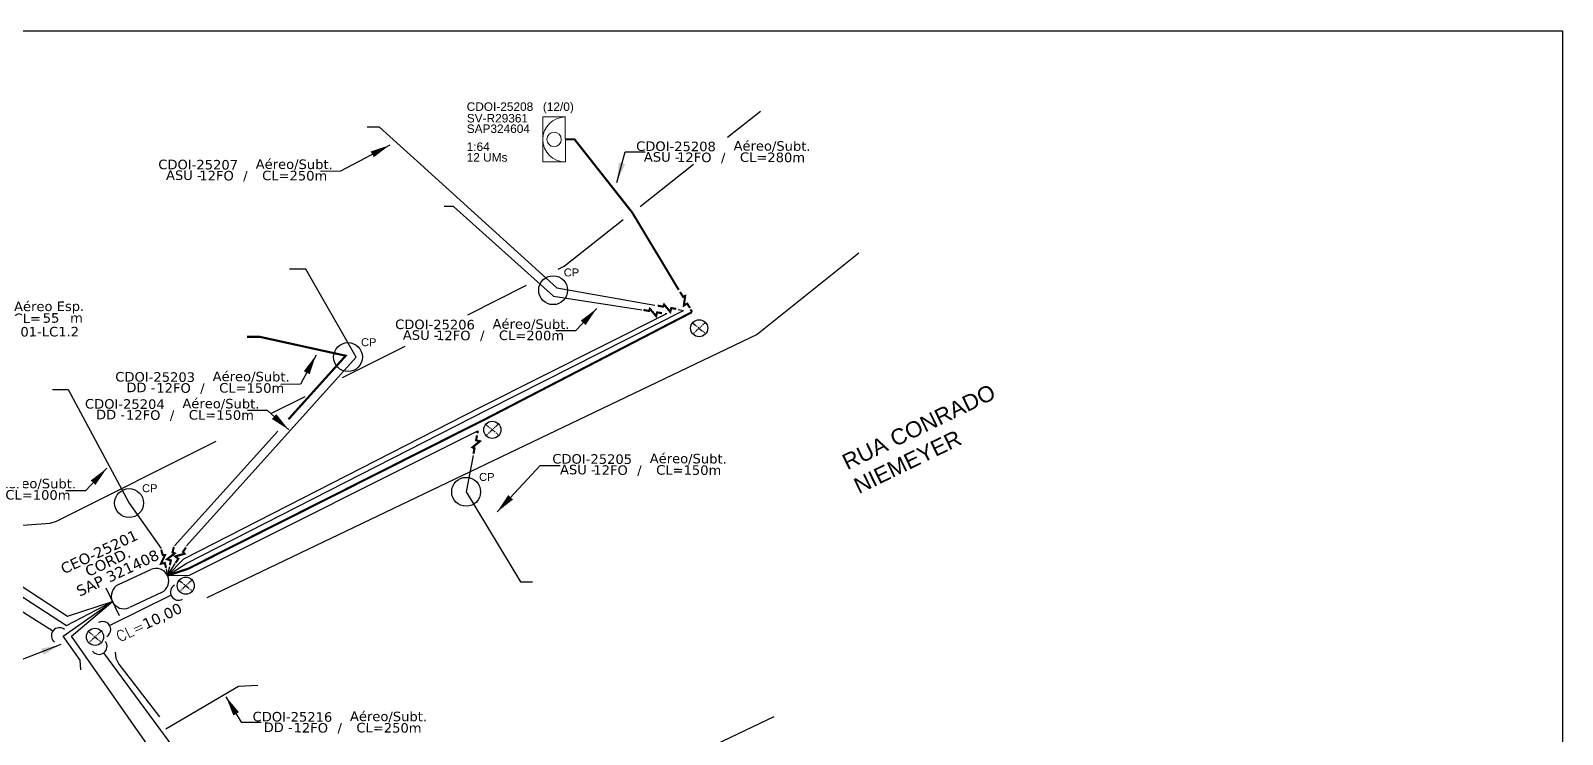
# Model space of a CAD drawing. Extents: x -89 to 749, y 705 to 1299.
# Drawn here: x 47.6 to 278.8, y 884.7 to 990.9 of the extents above; entities that cross this region are included whole.
import ezdxf
from ezdxf.enums import TextEntityAlignment as Align

# ---------------------------------------------------------------- set-up
doc = ezdxf.new("R2010")
doc.units = 0
doc.linetypes.add('PHANTOM2', pattern=[1.25, 0.625, -0.125, 0.125, -0.125, 0.125, -0.125])
for name, color, linetype in [('10.4-Postes', 1, 'Continuous'), ('20.4-CEOS', 1, 'Continuous'), ('20.5-CEO', 1, 'Continuous'), ('CAP a instalar', 1, 'Continuous'), ('label_cabos', 7, 'Continuous'), ('Legenda', 1, 'Continuous'), ('locais', 7, 'Continuous'), ('locais legendas', 7, 'Continuous'), ('QUADRA', 7, 'Continuous'), ('Subida Lateral', 5, 'Continuous')]:
    doc.layers.add(name, color=color, linetype=linetype)
for name, color, linetype, lineweight in [('20.1-CDO_INTERIOR', 1, 'Continuous', 0), ('20.6-CORDOALHA_SUPORTE', 7, 'Continuous', 25), ('CORDOALHA_SUPORTE', 7, 'Continuous', 25), ('Segmento Logradouro Texto', 7, 'Continuous', 0)]:
    doc.layers.add(name, color=color, linetype=linetype, lineweight=lineweight)
doc.layers.add('EXTRA', color=50, linetype='Continuous', plot=False)
doc.styles.add('ARIAL', font='arial.ttf')
doc.styles.add('DIGICADE', font='arial.ttf')
doc.styles.add('ROMANS', font='romans')
doc.styles.add('siredit', font='verdana.ttf')
doc.styles.get("Standard").update_dxf_attribs({"font": 'arial.ttf'})
doc.linetypes.add('FENCELINE1', pattern='A,0.25,-0.1,[133,ltypeshp.shx,S=0.1,R=0,X=-0.1,Y=0],-0.1,1', length=1.45)
doc.dimstyles.new('CC', dxfattribs={"dimtxt": 1, "dimasz": 2, "dimexe": 0.18, "dimexo": 0.0625, "dimgap": 0.09, "dimtad": 0, "dimdec": 0, "dimrnd": 1, "dimzin": 0, "dimdsep": 46, "dimtxsty": 'siredit', "dimblk": 'NONE', "dimcen": 0, "dimse1": 1, "dimse2": 1, "dimsd1": 1, "dimsd2": 1, "dimclrt": 7, "dimadec": 0, "dimazin": 0, "dimtfac": 1, "dimtdec": 0, "dimtofl": 0, "dimtmove": 0, "dimatfit": 3, "dimfxl": 0, "dimtolj": 1, "dimtzin": 0, "dimarcsym": 0})

# ---------------------------------------------------------------- blocks, each defined once
blk = doc.blocks.new('LEGENDA DOS CABOS')
at = {"layer": 'EXTRA', "color": 0, "style": 'siredit'}
for tag, p in [('ID', (4.6, 0.97)), ('XX', (9.03, 0.97))]:
    blk.add_attdef(tag, text='', height=0.48, rotation=359.69, dxfattribs=at).set_placement(p, align=Align.MIDDLE_CENTER)
at = {"layer": 'Legenda', "color": 0, "style": 'siredit'}
for tag, p in [('TIPO_CABO', (1.31, 0)), ('CABO', (4.69, -0.05)), ('/', (6.81, -0.05)), ('METROS', (10.03, -0.05))]:
    blk.add_attdef(tag, text='', height=0.8, rotation=359.69, dxfattribs=at).set_placement(p, align=Align.MIDDLE_CENTER)
blk = doc.blocks.new('Inst CORD ALUMINIO 4.8 MM 3F(sem recursos)')
at = {"color": 0, "lineweight": 0, "style": 'ROMANS'}
blk.add_attdef('FID', (-19.18, -2.21), '', height=1, dxfattribs=at)
blk.add_attdef('LANCE', text='', height=1, dxfattribs=at).set_placement((-0.54, -2.21), align=Align.RIGHT)
at = {"color": 0, "lineweight": 0, "style": 'ROMANS', "flags": 3}
for tag, p in [('FATOR', (-5.2, -4.44)), ('ID_ATIVIDADE', (-5.2, -6.67))]:
    blk.add_attdef(tag, p, '', height=1, dxfattribs=at)
at = {"layer": 'label_cabos', "color": 0, "style": 'siredit'}
blk.add_attdef('QTDE', (-0.54, -2.21), '', height=1, rotation=359.69, dxfattribs=at)
blk = doc.blocks.new('_None')
blk = doc.blocks.new('Inst CB ESP CFOA-SM-ASU-120-S-12')
at = {"layer": 'label_cabos', "color": 0, "style": 'siredit'}
for tag, flags, p in [('ID_ATIVIDADE', 3, (1.31, 2.67)), ('FATOR', 1, (11.56, 2.55))]:
    blk.add_attdef(tag, text='', height=1, rotation=359.69, dxfattribs=dict(at, flags=flags)).set_placement(p, align=Align.MIDDLE_CENTER)
for tag, p in [('DESTINO_CABO', (3.13, 1.26)), ('TIPO_CABO', (13.11, 1.24)), ('TIPO_CABO', (1.26, 0)), ('CABO', (4.69, -0.05)), ('/', (7.71, -0.05)), ('LANCE', (10.81, 0)), ('UND', (15.96, 0)), ('FID', (13.15, -1.41))]:
    blk.add_attdef(tag, text='', height=1, rotation=359.69, dxfattribs=at).set_placement(p, align=Align.MIDDLE_CENTER)
blk.add_attdef('QTDE', (12.43, -0.47), '', height=1, rotation=359.69, dxfattribs=at)

msp = doc.modelspace()

# ---------------------------------------------------------------- linework, layer by layer
msp.add_lwpolyline([(-63.53, 990.92), (278.82, 990.92), (278.82, 720.69), (-63.53, 720.69)], close=True)
at = {"layer": '10.4-Postes', "color": 1, "linetype": 'PHANTOM2'}
for points in [[(147.52, 946.83), (149.52, 945.21)], [(149.46, 946.9), (147.57, 945.15)], [(116.29, 931.51), (118.29, 929.88)], [(118.23, 931.57), (116.34, 929.82)], [(70.02, 907.98), (72.02, 906.35)], [(71.96, 908.04), (70.07, 906.29)], [(56.32, 900.26), (58.32, 898.63)], [(58.26, 900.32), (56.37, 898.57)]]:
    msp.add_lwpolyline(points, dxfattribs=at)
at = {"layer": '10.4-Postes', "color": 1}
for centre in [(148.52, 946.02), (117.29, 930.69), (71.02, 907.17), (57.32, 899.45)]:
    msp.add_circle(centre, 1.29, dxfattribs=at)
at = {"layer": '20.1-CDO_INTERIOR', "color": 10, "lineweight": 18}
msp.add_lwpolyline([(124.92, 971.11), (124.91, 977.91), (128.31, 977.91), (128.32, 971.11)], close=True, dxfattribs=at)
msp.add_circle((126.62, 974.51), 1.09, dxfattribs=at)
msp.add_arc((128.32, 974.51), 3.4, 90.0276, 270.0276, dxfattribs=at)
at = {"layer": '20.5-CEO', "color": 5}
for p, q in [((60.87, 907.33), (65.73, 909.62)), ((67.36, 906.15), (62.5, 903.86))]:
    msp.add_line(p, q, dxfattribs=at)
msp.add_lwpolyline([(58.97, 906.87), (60.94, 902.69)], dxfattribs=at)
for centre, start, end in [((66.54, 907.88), 295.2065, 115.2065), ((61.68, 905.6), 115.2065, 295.2065)]:
    msp.add_arc(centre, 1.91, start, end, dxfattribs=at)
at = {"layer": 'CAP a instalar', "color": 8, "ltscale": 50}
for points in [[(106.48, 970.72), (100.25, 976.35), (98.41, 976.37)], [(127.05, 952.11), (106.48, 970.72)], [(126.54, 950.85), (111.43, 964.37), (110.03, 964.37)], [(71.13, 913.2), (96.72, 941.66), (89.14, 954.92), (86.68, 954.91)], [(126.54, 950.85), (139.87, 948.8)], [(127.05, 952.11), (141.83, 949.48)], [(68.28, 908.7), (71.1, 910.52), (116.63, 933.74), (146.15, 948.71)], [(68.28, 908.7), (70.74, 911.24), (115.4, 934.06), (143.66, 948.22)], [(143.38, 948.26), (143.66, 948.22)], [(145.33, 948.86), (146.15, 948.71)], [(50.89, 936.77), (53.26, 936.77), (62.46, 919.64), (67.29, 912.8)], [(68.28, 908.7), (71.58, 908.76), (115.11, 930.55)], [(69.33, 913.19), (84.9, 930.48)], [(114.39, 926.8), (113.34, 921.34), (121.56, 907.74), (123.36, 907.74)], [(68.28, 908.7), (68.09, 909.72)], [(68.28, 908.7), (69.41, 910.51)], [(68.28, 908.7), (68.62, 910.09)], [(81.91, 892.11), (78.97, 891.97), (67.99, 885.54)]]:
    msp.add_lwpolyline(points, dxfattribs=at)
at = {"layer": 'CAP a instalar', "color": 10, "linetype": 'FENCELINE1', "ltscale": 5, "const_width": 0.32}
for points in [[(128.32, 974.51), (129.71, 974.51), (138.41, 963.48), (145.43, 951.82)], [(68.28, 908.7), (71.4, 909.74), (116.56, 932.47), (147.45, 948.46)], [(147.2, 948.87), (147.45, 948.46)]]:
    msp.add_lwpolyline(points, dxfattribs=at)
at = {"layer": 'CAP a instalar', "color": 8, "ltscale": 50, "const_width": 0.32}
msp.add_lwpolyline([(86.52, 932.28), (95.16, 941.87), (82.21, 944.72), (80.28, 944.72)], dxfattribs=at)
at = {"layer": 'CAP a instalar', "color": 8, "linetype": 'FENCELINE1', "ltscale": 50, "const_width": 0.32}
for points in [[(115.11, 930.55), (115.04, 930.18)], [(71.13, 913.2), (71.13, 913.2)]]:
    msp.add_lwpolyline(points, dxfattribs=at)
at = {"layer": 'CAP a instalar', "color": 7, "ltscale": 50}
for points in [[(18.37, 925.29), (53.14, 902.56), (59.95, 904.78)], [(16.46, 923.63), (17.37, 924.32), (53.01, 901.18), (59.95, 904.78)]]:
    msp.add_lwpolyline(points, dxfattribs=at)
at = {"layer": 'CAP a instalar', "color": 7, "linetype": 'FENCELINE1', "ltscale": 50}
msp.add_lwpolyline([(55.19, 894.48), (55.08, 895.94), (52.52, 899.56), (59.95, 904.78)], dxfattribs=at)
at = {"layer": 'CAP a instalar', "color": 5, "linetype": 'FENCELINE1', "ltscale": 5}
for points in [[(53.76, 899.55), (59.95, 904.78)], [(79.78, 862.37), (53.76, 899.55)]]:
    msp.add_lwpolyline(points, dxfattribs=at)
at = {"layer": 'CORDOALHA_SUPORTE'}
for points in [[(50.95, 900.3), (20.33, 919.66)], [(68.79, 905.72), (59.53, 901.17)], [(82.15, 865.13), (58.66, 897.05)]]:
    msp.add_lwpolyline(points, dxfattribs=at)
for points in [[(69.32, 907.25, 1), (70.54, 905.13)], [(59.08, 899.51, 1), (57.86, 901.62)], [(52.71, 900.57, 1), (51.18, 898.66)], [(56.95, 897.29, 1), (58.89, 898.76)]]:
    msp.add_lwpolyline(points, format="xyb", dxfattribs=at)
at = {"layer": 'locais', "color": 5, "linetype": 'Continuous'}
for centre in [(126.47, 951.76), (95.51, 941.67), (113.34, 921.34), (62.46, 919.64)]:
    msp.add_circle(centre, 2.18, dxfattribs=at)
at = {"layer": 'QUADRA', "color": 4}
for points in [[(152.8, 974.83), (157.8, 978.77)], [(139.6, 964.41), (147.67, 970.78)], [(127.25, 954.92), (128.14, 955.37), (137.06, 962.41)], [(172.64, 957.33), (157.27, 945.07), (74.19, 905.36)], [(113.61, 948.04), (122.47, 952.53)], [(94.7, 938.59), (104.12, 943.31)], [(83.84, 933.14), (89.02, 935.74)], [(40.82, 919.39), (41.39, 918.9), (45.7, 916.25), (50.56, 916.61), (51.5, 916.91), (75.59, 929)], [(60.34, 897.13), (60.45, 896.24), (60.93, 895.32), (67.07, 887.36)], [(114.29, 865.7), (159.82, 887.43)]]:
    msp.add_lwpolyline(points, dxfattribs=at)
at = {"layer": 'Subida Lateral', "color": 5, "const_width": 0.32}
for points in [[(147.13, 949.08), (146.72, 949.73), (146.21, 949.45), (146.4, 950.89), (146.08, 950.78), (145.63, 951.49)], [(142.91, 948.29), (142.16, 948.41), (142.02, 947.85), (141.08, 948.95), (140.95, 948.63), (140.11, 948.77)], [(145.05, 948.94), (144.3, 949.06), (144.16, 948.49), (143.22, 949.6), (143.09, 949.28), (142.25, 949.42)], [(114.98, 929.86), (114.84, 929.11), (115.41, 928.96), (114.29, 928.04), (114.6, 927.91), (114.45, 927.07)], [(68.05, 909.86), (67.85, 910.6), (67.27, 910.49), (67.88, 911.8), (67.54, 911.79), (67.31, 912.61)], [(68.61, 910.25), (68.76, 910.99), (68.2, 911.16), (69.34, 912.05), (69.03, 912.2), (69.21, 913.03)], [(69.46, 910.6), (69.89, 911.23), (69.43, 911.6), (70.83, 911.99), (70.59, 912.25), (71.06, 912.95)]]:
    msp.add_lwpolyline(points, dxfattribs=at)

# ---------------------------------------------------------------- block references
at = {"color": 0, "lineweight": 0}
ref = msp.add_blockref('Inst CORD ALUMINIO 4.8 MM 3F(sem recursos)', (64.22, 904.1), dxfattribs=dict(at, xscale=1.600000000001138, yscale=1.600000000001138, zscale=1.600000000001138, rotation=25.58256491923251))
ref.add_attrib('QTDE', '10,00', (64.97, 900.53), dxfattribs={"layer": '20.6-CORDOALHA_SUPORTE', "color": 0, "height": 1.6, "rotation": 25.2726, "style": 'siredit'})
ref.add_attrib('LANCE', 'CL=', dxfattribs={"layer": '20.6-CORDOALHA_SUPORTE', "color": 0, "lineweight": 0, "height": 1.6, "rotation": 25.5826, "style": 'ROMANS'}).set_placement((64.97, 900.53), align=Align.RIGHT)
at = {"layer": 'label_cabos', "color": 0, "lineweight": 0}
ref = msp.add_blockref('LEGENDA DOS CABOS', (138.91, 971.12), dxfattribs=dict(at, xscale=1.439999999999998, yscale=1.439999999999998, zscale=1.439999999999998))
ref.add_attrib('ID', 'CDOI-25208', dxfattribs={"color": 0, "height": 1.44, "rotation": 359.69, "style": 'siredit'}).set_placement((145.02, 973.47), align=Align.MIDDLE_CENTER)
ref.add_attrib('CABO', '12FO', dxfattribs={"color": 0, "height": 1.44, "rotation": 359.69, "style": 'siredit'}).set_placement((147.79, 971.81), align=Align.MIDDLE_CENTER)
ref.add_attrib('METROS', 'CL=280m', dxfattribs={"color": 0, "height": 1.44, "rotation": 359.69, "style": 'siredit'}).set_placement((159.59, 971.81), align=Align.MIDDLE_CENTER)
ref.add_attrib('XX', 'Aéreo/Subt.', dxfattribs={"color": 0, "height": 1.44, "rotation": 359.69, "style": 'siredit'}).set_placement((159.52, 973.53), align=Align.MIDDLE_CENTER)
ref.add_attrib('/', '/', dxfattribs={"color": 0, "height": 1.44, "rotation": 359.69, "style": 'siredit'}).set_placement((152.15, 971.81), align=Align.MIDDLE_CENTER)
ref.add_attrib('TIPO_CABO', 'ASU -', dxfattribs={"color": 0, "height": 1.44, "rotation": 359.69, "style": 'siredit'}).set_placement((142.86, 971.87), align=Align.MIDDLE_CENTER)
ref = msp.add_blockref('LEGENDA DOS CABOS', (66.79, 968.36), dxfattribs=dict(at, xscale=1.439999999999998, yscale=1.439999999999998, zscale=1.439999999999998))
ref.add_attrib('ID', 'CDOI-25207', dxfattribs={"color": 0, "height": 1.44, "rotation": 359.69, "style": 'siredit'}).set_placement((72.89, 970.71), align=Align.MIDDLE_CENTER)
ref.add_attrib('CABO', '12FO', dxfattribs={"color": 0, "height": 1.44, "rotation": 359.69, "style": 'siredit'}).set_placement((75.66, 969.05), align=Align.MIDDLE_CENTER)
ref.add_attrib('METROS', 'CL=250m', dxfattribs={"color": 0, "height": 1.44, "rotation": 359.69, "style": 'siredit'}).set_placement((87.46, 969.05), align=Align.MIDDLE_CENTER)
ref.add_attrib('XX', 'Aéreo/Subt.', dxfattribs={"color": 0, "height": 1.44, "rotation": 359.69, "style": 'siredit'}).set_placement((87.39, 970.77), align=Align.MIDDLE_CENTER)
ref.add_attrib('/', '/', dxfattribs={"color": 0, "height": 1.44, "rotation": 359.69, "style": 'siredit'}).set_placement((80.02, 969.05), align=Align.MIDDLE_CENTER)
ref.add_attrib('TIPO_CABO', 'ASU -', dxfattribs={"color": 0, "height": 1.44, "rotation": 359.69, "style": 'siredit'}).set_placement((70.73, 969.11), align=Align.MIDDLE_CENTER)
at = {"layer": 'label_cabos'}
ref = msp.add_blockref('Inst CB ESP CFOA-SM-ASU-120-S-12', (31.53, 947.39), dxfattribs=dict(at, xscale=1.439999999999998, yscale=1.439999999999998, zscale=1.439999999999998, rotation=0.4634636983097788))
ref.add_attrib('DESTINO_CABO', 'CDOI-25209', dxfattribs={"color": 0, "height": 1.44, "rotation": 0.1535, "style": 'siredit'}).set_placement((36.02, 949.24), align=Align.MIDDLE_CENTER)
ref.add_attrib('TIPO_CABO', 'Aéreo Esp.', dxfattribs={"color": 0, "height": 1.44, "rotation": 0.1535, "style": 'siredit'}).set_placement((50.39, 949.33), align=Align.MIDDLE_CENTER)
ref.add_attrib('CABO', '12FO', dxfattribs={"color": 0, "height": 1.44, "rotation": 0.1535, "style": 'siredit'}).set_placement((38.28, 947.37), align=Align.MIDDLE_CENTER)
ref.add_attrib('/', '/', dxfattribs={"color": 0, "height": 1.44, "rotation": 0.1535, "style": 'siredit'}).set_placement((42.64, 947.4), align=Align.MIDDLE_CENTER)
ref.add_attrib('TIPO_CABO', 'DD - ', dxfattribs={"color": 0, "height": 1.44, "rotation": 0.1535, "style": 'siredit'}).set_placement((33.35, 947.39), align=Align.MIDDLE_CENTER)
ref.add_attrib('FID', '01-LC1.2', dxfattribs={"color": 0, "height": 1.44, "rotation": 0.1535, "style": 'siredit'}).set_placement((50.48, 945.5), align=Align.MIDDLE_CENTER)
ref.add_attrib('LANCE', 'CL=', dxfattribs={"color": 0, "height": 1.44, "rotation": 0.1535, "style": 'siredit'}).set_placement((47.09, 947.52), align=Align.MIDDLE_CENTER)
ref.add_attrib('QTDE', '55', (49.43, 946.85), dxfattribs={"color": 0, "height": 1.44, "rotation": 0.1535, "style": 'siredit'})
ref.add_attrib('UND', 'm', dxfattribs={"color": 0, "height": 1.44, "rotation": 0.1535, "style": 'siredit'}).set_placement((54.52, 947.58), align=Align.MIDDLE_CENTER)
at = {"layer": 'label_cabos', "color": 0, "lineweight": 0}
ref = msp.add_blockref('LEGENDA DOS CABOS', (102.54, 944.24), dxfattribs=dict(at, xscale=1.439999999999998, yscale=1.439999999999998, zscale=1.439999999999998))
ref.add_attrib('ID', 'CDOI-25206', dxfattribs={"color": 0, "height": 1.44, "rotation": 359.69, "style": 'siredit'}).set_placement((108.64, 946.59), align=Align.MIDDLE_CENTER)
ref.add_attrib('CABO', '12FO', dxfattribs={"color": 0, "height": 1.44, "rotation": 359.69, "style": 'siredit'}).set_placement((111.41, 944.93), align=Align.MIDDLE_CENTER)
ref.add_attrib('METROS', 'CL=200m', dxfattribs={"color": 0, "height": 1.44, "rotation": 359.69, "style": 'siredit'}).set_placement((123.21, 944.93), align=Align.MIDDLE_CENTER)
ref.add_attrib('XX', 'Aéreo/Subt.', dxfattribs={"color": 0, "height": 1.44, "rotation": 359.69, "style": 'siredit'}).set_placement((123.14, 946.65), align=Align.MIDDLE_CENTER)
ref.add_attrib('/', '/', dxfattribs={"color": 0, "height": 1.44, "rotation": 359.69, "style": 'siredit'}).set_placement((115.77, 944.93), align=Align.MIDDLE_CENTER)
ref.add_attrib('TIPO_CABO', 'ASU -', dxfattribs={"color": 0, "height": 1.44, "rotation": 359.69, "style": 'siredit'}).set_placement((106.48, 944.99), align=Align.MIDDLE_CENTER)
ref = msp.add_blockref('LEGENDA DOS CABOS', (60.29, 936.32), dxfattribs=dict(at, xscale=1.439999999999998, yscale=1.439999999999998, zscale=1.439999999999998))
ref.add_attrib('ID', 'CDOI-25203', dxfattribs={"color": 0, "height": 1.44, "rotation": 359.69, "style": 'siredit'}).set_placement((66.4, 938.67), align=Align.MIDDLE_CENTER)
ref.add_attrib('CABO', '12FO', dxfattribs={"color": 0, "height": 1.44, "rotation": 359.69, "style": 'siredit'}).set_placement((69.17, 937.01), align=Align.MIDDLE_CENTER)
ref.add_attrib('METROS', 'CL=150m', dxfattribs={"color": 0, "height": 1.44, "rotation": 359.69, "style": 'siredit'}).set_placement((80.97, 937.01), align=Align.MIDDLE_CENTER)
ref.add_attrib('XX', 'Aéreo/Subt.', dxfattribs={"color": 0, "height": 1.44, "rotation": 359.69, "style": 'siredit'}).set_placement((80.89, 938.73), align=Align.MIDDLE_CENTER)
ref.add_attrib('/', '/', dxfattribs={"color": 0, "height": 1.44, "rotation": 359.69, "style": 'siredit'}).set_placement((73.53, 937.01), align=Align.MIDDLE_CENTER)
ref.add_attrib('TIPO_CABO', 'DD -', dxfattribs={"color": 0, "height": 1.44, "rotation": 359.69, "style": 'siredit'}).set_placement((64.24, 937.08), align=Align.MIDDLE_CENTER)
ref = msp.add_blockref('LEGENDA DOS CABOS', (55.72, 932.24), dxfattribs=dict(at, xscale=1.439999999999998, yscale=1.439999999999998, zscale=1.439999999999998))
ref.add_attrib('ID', 'CDOI-25204', dxfattribs={"color": 0, "height": 1.44, "rotation": 359.69, "style": 'siredit'}).set_placement((61.82, 934.59), align=Align.MIDDLE_CENTER)
ref.add_attrib('CABO', '12FO', dxfattribs={"color": 0, "height": 1.44, "rotation": 359.69, "style": 'siredit'}).set_placement((64.59, 932.93), align=Align.MIDDLE_CENTER)
ref.add_attrib('METROS', 'CL=150m', dxfattribs={"color": 0, "height": 1.44, "rotation": 359.69, "style": 'siredit'}).set_placement((76.39, 932.93), align=Align.MIDDLE_CENTER)
ref.add_attrib('XX', 'Aéreo/Subt.', dxfattribs={"color": 0, "height": 1.44, "rotation": 359.69, "style": 'siredit'}).set_placement((76.32, 934.65), align=Align.MIDDLE_CENTER)
ref.add_attrib('/', '/', dxfattribs={"color": 0, "height": 1.44, "rotation": 359.69, "style": 'siredit'}).set_placement((68.95, 932.93), align=Align.MIDDLE_CENTER)
ref.add_attrib('TIPO_CABO', 'DD -', dxfattribs={"color": 0, "height": 1.44, "rotation": 359.69, "style": 'siredit'}).set_placement((59.66, 932.99), align=Align.MIDDLE_CENTER)
ref = msp.add_blockref('LEGENDA DOS CABOS', (126.26, 923.94), dxfattribs=dict(at, xscale=1.439999999999998, yscale=1.439999999999998, zscale=1.439999999999998))
ref.add_attrib('ID', 'CDOI-25205', dxfattribs={"color": 0, "height": 1.44, "rotation": 359.69, "style": 'siredit'}).set_placement((132.37, 926.29), align=Align.MIDDLE_CENTER)
ref.add_attrib('CABO', '12FO', dxfattribs={"color": 0, "height": 1.44, "rotation": 359.69, "style": 'siredit'}).set_placement((135.14, 924.62), align=Align.MIDDLE_CENTER)
ref.add_attrib('METROS', 'CL=150m', dxfattribs={"color": 0, "height": 1.44, "rotation": 359.69, "style": 'siredit'}).set_placement((146.94, 924.62), align=Align.MIDDLE_CENTER)
ref.add_attrib('XX', 'Aéreo/Subt.', dxfattribs={"color": 0, "height": 1.44, "rotation": 359.69, "style": 'siredit'}).set_placement((146.87, 926.35), align=Align.MIDDLE_CENTER)
ref.add_attrib('/', '/', dxfattribs={"color": 0, "height": 1.44, "rotation": 359.69, "style": 'siredit'}).set_placement((139.5, 924.62), align=Align.MIDDLE_CENTER)
ref.add_attrib('TIPO_CABO', 'ASU -', dxfattribs={"color": 0, "height": 1.44, "rotation": 359.69, "style": 'siredit'}).set_placement((130.21, 924.69), align=Align.MIDDLE_CENTER)
ref = msp.add_blockref('LEGENDA DOS CABOS', (28.02, 920.18), dxfattribs=dict(at, xscale=1.439999999999998, yscale=1.439999999999998, zscale=1.439999999999998))
ref.add_attrib('ID', 'CDOI-25202', dxfattribs={"color": 0, "height": 1.44, "rotation": 359.69, "style": 'siredit'}).set_placement((34.13, 922.53), align=Align.MIDDLE_CENTER)
ref.add_attrib('CABO', '12FO', dxfattribs={"color": 0, "height": 1.44, "rotation": 359.69, "style": 'siredit'}).set_placement((36.9, 920.87), align=Align.MIDDLE_CENTER)
ref.add_attrib('METROS', 'CL=100m', dxfattribs={"color": 0, "height": 1.44, "rotation": 359.69, "style": 'siredit'}).set_placement((48.7, 920.87), align=Align.MIDDLE_CENTER)
ref.add_attrib('XX', 'Aéreo/Subt.', dxfattribs={"color": 0, "height": 1.44, "rotation": 359.69, "style": 'siredit'}).set_placement((48.63, 922.59), align=Align.MIDDLE_CENTER)
ref.add_attrib('/', '/', dxfattribs={"color": 0, "height": 1.44, "rotation": 359.69, "style": 'siredit'}).set_placement((41.26, 920.87), align=Align.MIDDLE_CENTER)
ref.add_attrib('TIPO_CABO', 'DD -', dxfattribs={"color": 0, "height": 1.44, "rotation": 359.69, "style": 'siredit'}).set_placement((31.97, 920.94), align=Align.MIDDLE_CENTER)
ref = msp.add_blockref('LEGENDA DOS CABOS', (81.01, 885.05), dxfattribs=dict(at, xscale=1.439999999999998, yscale=1.439999999999998, zscale=1.439999999999998))
ref.add_attrib('ID', 'CDOI-25216', dxfattribs={"color": 0, "height": 1.44, "rotation": 359.69, "style": 'siredit'}).set_placement((87.12, 887.39), align=Align.MIDDLE_CENTER)
ref.add_attrib('CABO', '12FO', dxfattribs={"color": 0, "height": 1.44, "rotation": 359.69, "style": 'siredit'}).set_placement((89.89, 885.73), align=Align.MIDDLE_CENTER)
ref.add_attrib('METROS', 'CL=250m', dxfattribs={"color": 0, "height": 1.44, "rotation": 359.69, "style": 'siredit'}).set_placement((101.69, 885.73), align=Align.MIDDLE_CENTER)
ref.add_attrib('XX', 'Aéreo/Subt.', dxfattribs={"color": 0, "height": 1.44, "rotation": 359.69, "style": 'siredit'}).set_placement((101.62, 887.45), align=Align.MIDDLE_CENTER)
ref.add_attrib('/', '/', dxfattribs={"color": 0, "height": 1.44, "rotation": 359.69, "style": 'siredit'}).set_placement((94.25, 885.73), align=Align.MIDDLE_CENTER)
ref.add_attrib('TIPO_CABO', 'DD -', dxfattribs={"color": 0, "height": 1.44, "rotation": 359.69, "style": 'siredit'}).set_placement((84.96, 885.8), align=Align.MIDDLE_CENTER)

# ---------------------------------------------------------------- texts
at = {"layer": '20.1-CDO_INTERIOR', "color": 10, "lineweight": 18, "style": 'ARIAL'}
for s, p in [('CDOI-25208', (113.43, 978.82)), ('SV-R29361', (113.44, 977.07)), ('SAP324604', (113.43, 975.49)), ('1:64', (113.42, 972.78)), ('12 UMs', (113.42, 971.16))]:
    msp.add_text(s, height=1.28, rotation=359.9724, dxfattribs=at).set_placement(p)
msp.add_text('      (12/0)', height=1.28, rotation=359.9724, dxfattribs=at).set_placement((125.77, 978.81), align=Align.CENTER)
at = {"layer": '20.4-CEOS', "color": 7, "style": 'siredit'}
msp.add_text('CEO-25201', height=1.615, rotation=25.2065, dxfattribs=at).set_placement((57.6, 913), align=Align.TOP_CENTER)
at = {"layer": '20.5-CEO', "color": 7, "style": 'siredit'}
for s, p in [('SAP 321408', (60.39, 909.83)), ('CORD.', (58.9, 911.49))]:
    msp.add_text(s, height=1.622, rotation=25.2065, dxfattribs=at).set_placement(p, align=Align.TOP_CENTER)
at = {"layer": 'locais legendas', "color": 5}
for p in [(128.08, 953.84), (97.47, 943.31), (115.3, 922.98), (64.42, 921.28)]:
    msp.add_text('CP', height=1.2, dxfattribs=at).set_placement(p)
at = {"layer": 'Segmento Logradouro Texto', "color": 5, "linetype": 'Continuous', "insert": (169.83, 926.73), "char_height": 2.4, "width": 29.5061, "attachment_point": 1, "rotation": 25.8721, "style": 'DIGICADE'}
msp.add_mtext('\\fArial|b0|i0|c0|p34;\\W1.0000000000;\\T1.0000000000;\\o\\lRUA CONRADO NIEMEYER', dxfattribs=at)

# ---------------------------------------------------------------- leaders
at = {"layer": 'label_cabos'}
for points in [[(101.82, 973.66), (94.35, 969.7), (91.35, 969.69)], [(136.07, 968.02), (137.35, 972.63), (140.35, 972.64)], [(133.07, 949.01), (129.87, 945.63), (126.87, 945.61)], [(90.68, 941.96), (88.35, 937.56), (85.35, 937.55)], [(86.59, 930.69), (83.33, 933.6), (80.33, 933.59)], [(118.01, 918.3), (124.51, 925.32), (127.51, 925.33)], [(59.09, 924.89), (55.89, 921.51), (52.89, 921.5)], [(52.17, 898.3), (43.09, 894.8), (40.09, 894.79)], [(77.09, 890.42), (79.39, 886.56), (82.39, 886.57)]]:
    msp.add_leader(points, dimstyle='CC', override={"dimasz": 3, "dimgap": 0.09, "dimtad": 0}, dxfattribs=at)

doc.saveas('drawing.dxf')
